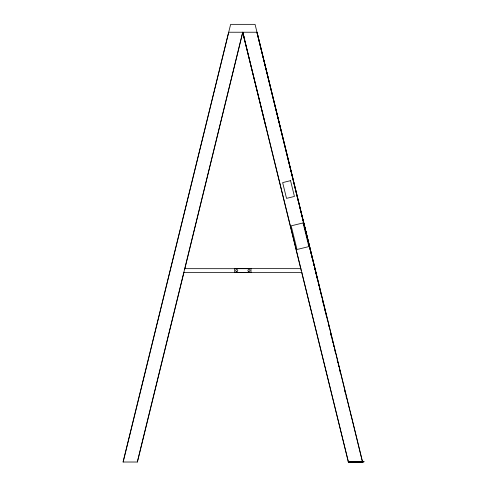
<?xml version="1.0" encoding="UTF-8"?>
<svg xmlns="http://www.w3.org/2000/svg" width="487" height="487" viewBox="0 0 487 487"><rect width="100%" height="100%" fill="white"/><g stroke="black" fill="none" stroke-linecap="round" stroke-linejoin="round"><path stroke-width="0.73" d="M123.156 462.017L228.695 32.233L257.002 32.233L314.078 265.531M137.316 462.017L242.751 32.233L244.784 39.557M184.001 272.111L137.401 462.017L123.047 462.017L230.631 24.35L255.06 24.35L362.663 462.51L348.448 462.236L348.254 461.846L363.953 461.773L348.254 461.846L362.31 462.65M184.725 269.153L242.751 32.233L348.448 462.236L301.721 272.391M363.953 461.773L361.062 462.437L361.768 461.846L362.663 462.51L351.511 416.695M293.351 180.105L257.002 32.233M303.419 221.506L316.081 273.03M300.899 268.666L234.691 268.593L234.691 272.647M250.982 268.702L184.768 268.666M234.691 272.531L250.982 272.531M350.062 410.778L351.243 416.038M362.614 461.846L348.254 461.846L362.663 462.51M293.418 180.829L349.769 410.054M257.002 32.69L286.313 152.37M286.679 153.849L292.644 178.23M293.01 179.703L298.981 204.083M299.341 205.563L300.43 209.994M300.789 211.474L305.312 229.943M305.678 231.416L306.22 233.632M307.12 237.327L307.662 239.543M308.569 243.238L311.643 255.797M312.009 257.276L312.551 259.492M313.458 263.187L313.999 265.403M314.9 269.098L315.448 271.314M315.807 272.787L317.439 279.441M318.34 283.13L318.882 285.345M319.789 289.041L320.33 291.256M321.237 294.952L321.779 297.167M322.686 300.863L323.77 305.294M324.677 308.989L325.219 311.205M326.12 314.9L326.667 317.116M330.466 332.627L331.55 337.059M332.457 340.754L332.998 342.97M337.162 359.96L337.881 362.918M242.751 32.69L300.802 268.824M300.96 269.481L301.283 270.796M314.444 267.01L314.986 269.22M315.886 272.915L319.862 289.156M320.763 292.845L321.304 295.061M322.211 298.756L325.279 311.303M325.645 312.782L326.187 314.998M327.087 318.687L327.629 320.903M328.53 324.592L329.072 326.807M330.521 332.712L331.604 337.144M331.964 338.617L332.505 340.833M333.406 344.528L333.948 346.744M334.855 350.433L335.397 352.649M338.288 364.459L338.83 366.674M339.731 370.363L340.273 372.579M344.607 390.3L345.149 392.516M346.056 396.205L346.598 398.421M242.751 32.233L265.902 126.87M301.873 272.574L183.8 272.61M250.982 268.593L250.982 272.647M290.556 180.665L282.649 182.601L286.526 198.373L294.434 196.438L290.556 180.665M303.042 222.943L291.183 225.84L296.997 249.496L308.861 246.599L303.042 222.943M248.437 271.442A1.017 1.017 0 0 0 249.959 270.559A1.017 1.017 0 0 0 248.437 269.682A1.017 1.017 0 0 0 248.437 271.442M236.219 271.442A1.017 1.017 0 0 0 237.747 270.559A1.017 1.017 0 0 0 236.219 269.682A1.017 1.017 0 0 0 236.219 271.442"/></g></svg>
